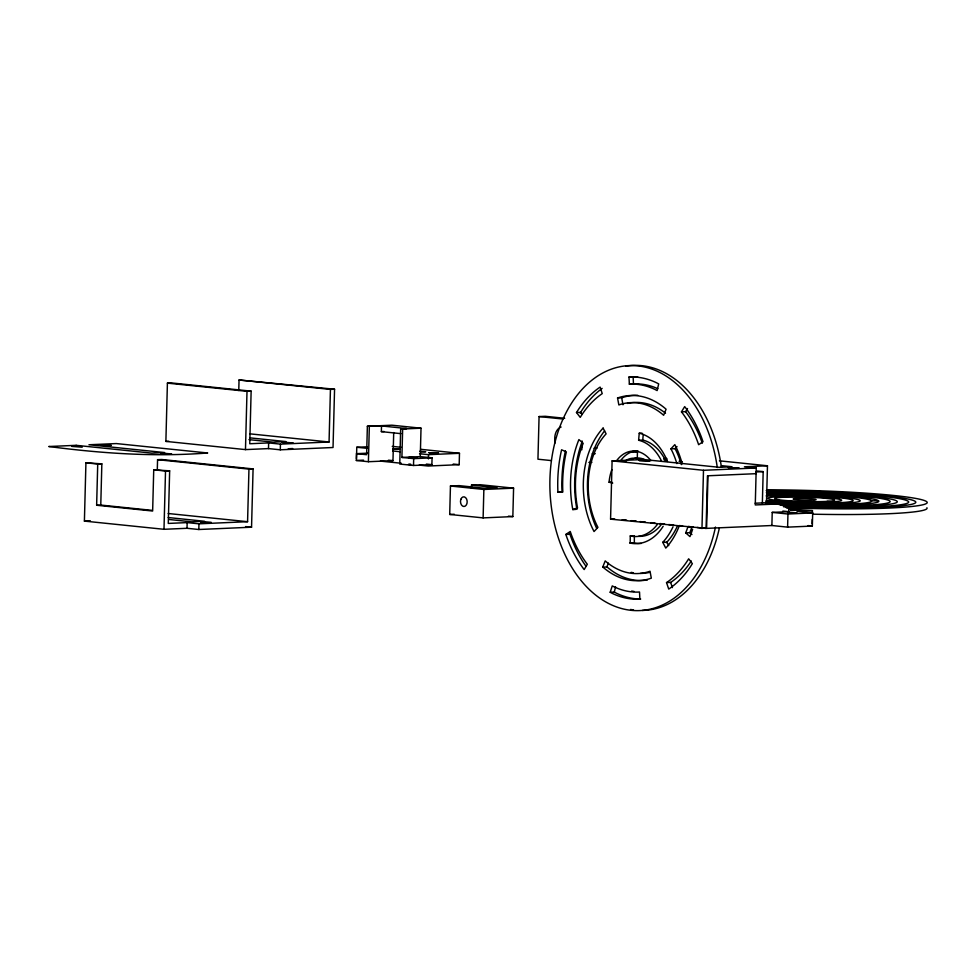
<?xml version="1.0" encoding="UTF-8"?>
<svg xmlns="http://www.w3.org/2000/svg" width="976" height="976" viewBox="0 0 976 976"><rect width="100%" height="100%" fill="white"/><g stroke="black" fill="none" stroke-linecap="round" stroke-linejoin="round"><path stroke-width="1.46" d="M157.282 470.2L157.563 459.684L161.687 459.501L253.077 468.919L251.552 527.199L198.811 529.504L187.014 528.284L163.992 529.297L84.4 521.099L85.925 462.819L101.846 463.856L100.772 505.068L152.232 510.375M157.563 459.684L248.953 469.102L247.575 521.696L198.958 523.819L187.16 522.599L168.275 523.429L169.653 470.835L153.732 469.81L152.646 511.021L96.636 505.251L97.722 464.027L85.925 462.819M239.047 379.993L334.561 389.229L333.036 447.508L280.283 449.814L268.498 448.594L245.476 449.607L165.883 441.396L167.408 383.129L171.532 382.946L251.137 391.144L249.758 443.738L268.644 442.909L280.441 444.129L329.058 441.994L330.437 389.412L239.047 379.993L238.766 390.51M163.992 529.297L165.517 471.018L153.732 469.81M187.014 528.284L187.16 522.599M198.811 529.504L198.958 523.819M245.476 449.607L247.001 391.327L167.408 383.129M268.498 448.594L268.644 442.909M280.283 449.814L280.441 444.129M393.706 432.563L392.974 460.648L368.403 461.721L356.338 460.477L356.521 453.657L368.074 453.157M356.472 458.635L356.777 447.264L367.098 446.813M367.366 426.268L381.506 425.939L406.663 428.537L400.672 428.793L399.757 464.051L413.507 465.467L431.892 464.661L432.063 457.842L420.278 456.622L421.022 428.196L391.925 425.194L367.366 426.268L366.622 454.694L356.521 453.657M368.403 461.721L369.331 426.475M400.929 433.649L381.36 431.624L381.506 425.939M432.063 457.842L413.69 458.635L401.905 457.427L402.649 429.001L400.672 428.793M413.507 465.467L413.69 458.635M428.403 458.915L428.513 454.657L419.546 453.73M471.506 485.096L480.18 484.718L513.583 488.159L512.839 516.585L483.12 517.89L449.704 514.45L450.448 486.011L459.123 485.633L484.669 488.268L497.052 487.732L471.506 485.096L471.432 488.134M419.241 465.101L428.208 466.028L459.184 464.674L459.476 453.303L420.619 449.302M483.12 517.89L483.864 489.464L450.448 486.011M564.677 418.289L545.255 416.288L539.069 416.569L537.947 459.208L551.391 460.587M581.818 449.802L582.05 440.908M756.083 473.677L707.466 475.8L706.087 528.394L610.573 519.159L612.098 460.879L643.587 459.513L719.251 467.309L732.049 466.748L721.459 465.65M637.267 458.927L637.45 451.815L632.973 451.351M701.964 528.577L703.489 470.298L612.098 460.879M812.374 513.547L812.447 510.631L796.965 511.302L812.691 512.925L812.337 526.064L787.608 527.138L771.882 525.515L706.6 528.37L707.978 475.788M766.489 503.128L767.465 465.772L744.444 466.784L756.229 467.992L755.265 504.946L778.641 503.933L788.852 507.74L788.742 511.668L772.223 512.388L771.882 525.515M762.354 503.189L763.183 471.64L757.181 471.018M787.608 527.138L787.949 514.01L772.223 512.388M812.105 523.758L812.215 519.378M612.733 483.083L609.085 482.242L609.183 481.034A37.064 25.547 87.5 0 1 611.867 469.602M663.168 526.259A55.608 38.308 87.5 0 1 630.203 543.095L630.252 535.934A48.471 33.404 87.5 0 0 657.324 524.49M661.484 460.928A48.471 33.404 87.5 0 0 638.621 440.249L639.231 433.234L641.988 433.112M641.208 543.449A55.608 38.308 87.5 0 1 634.327 542.912L634.376 535.751M665.608 460.745A48.471 33.404 87.5 0 0 642.745 440.066L643.233 434.454M610.183 592.273L612.257 585.905A104.078 71.712 87.5 0 0 637.157 592.115L639.524 592.005L639.866 599.13L637.779 599.227A111.203 76.628 87.5 0 1 612.159 593.323L610.183 592.273L614.307 592.09L616.283 593.14A111.203 76.628 87.5 0 0 640.683 599.057M614.307 592.09L615.551 586.759M602.778 566.983L605.218 560.895L606.56 562.066A85.546 58.938 87.5 0 0 648.515 571.753L650.016 571.228L651.309 578.158L649.565 578.756A92.671 63.855 87.5 0 1 602.948 567.141L607.072 566.958A92.671 63.855 87.5 0 0 644.184 580.391M606.913 566.8L608.377 563.152M692.606 529.236A92.671 63.855 87.5 0 1 691.203 533.36L689.959 536.605L685.677 532.859L686.433 530.956A85.546 58.938 87.5 0 0 687.824 527.028M685.677 532.859L689.8 532.676L690.569 530.785A85.546 58.938 87.5 0 0 691.96 526.845M681.455 411.848L684.676 406.614L685.567 407.748A111.203 76.628 87.5 0 1 701.646 437.797L703.025 441.725L698.621 444.702L698.182 443.36A104.078 71.712 87.5 0 0 682.907 413.739L681.455 411.848L685.579 411.665L687.031 413.556A104.078 71.712 87.5 0 1 702.317 443.177M685.579 411.665L687.519 408.529M582.099 414.41L580.22 417.374L576.499 412.519L578.512 409.371A111.203 76.628 87.5 0 1 599.105 387.789L600.142 387.106L602.229 393.621A104.078 71.712 87.5 0 0 582.099 414.41L580.635 412.348L576.499 412.519M580.171 413.068L582.635 409.188A111.203 76.628 87.5 0 1 602.143 388.387M679.113 526.259A74.139 51.081 87.5 0 1 666.608 547.207L665.766 548.085L662.765 542.327L664.302 540.606A67.002 46.165 87.5 0 0 673.037 526.772M666.376 542.717L668.438 540.423A67.002 46.165 87.5 0 0 677.161 526.589M676.868 463.6A67.002 46.165 87.5 0 0 672.122 451.168L670.939 448.826L674.819 444.653L675.465 445.873A74.139 51.081 87.5 0 1 682.175 463.868M670.939 448.826L675.063 448.643L677.002 446.557M666.523 582.599L668.231 581.44A104.078 71.712 87.5 0 0 687.995 559.895L688.653 558.809L692.362 563.652L690.361 566.812A111.203 76.628 87.5 0 1 669.768 588.394L668.731 589.077L666.523 582.599L670.658 582.416L672.366 581.257A104.078 71.712 87.5 0 0 691.313 560.968M565.836 534.458L570.24 531.481L571.533 535.165A104.078 71.712 87.5 0 0 587.308 564.25L584.185 569.569L583.306 568.435A111.203 76.628 87.5 0 1 567.227 538.386L565.836 534.458L569.972 534.275M617.552 398.001L617.747 397.927A92.671 63.855 87.5 0 1 664.51 407.858L666.083 409.212L663.643 415.288L662.301 414.117A85.546 58.938 87.5 0 0 620.346 404.43L618.857 404.955L617.552 398.001L621.883 397.744A92.671 63.855 87.5 0 1 637.743 395.304M572.802 509.57L577.548 507.91L577.133 505.727A85.546 58.938 87.5 0 1 582.428 445.215L583.197 443.324L578.914 439.578L578.414 440.81A92.671 63.855 87.5 0 0 572.522 508.142L572.802 509.57L575.547 509.448M292.69 448.521L288.249 448.765M629.349 384.154L629.91 384.117A104.078 71.712 87.5 0 1 654.884 389.412L657.129 390.583L658.69 383.91L656.702 382.86A111.203 76.628 87.5 0 0 631.082 376.943L628.995 377.053L629.349 384.154L634.046 383.934A104.078 71.712 87.5 0 1 657.848 388.692M767.892 501.42L772.589 501.152M836.676 497.492L841.373 497.223M557.93 492.27L562.847 492.002L562.737 489.879A104.078 71.712 87.5 0 1 565.885 453.925L566.348 451.937L561.59 449.765A111.203 76.628 87.5 0 0 557.906 491.941L562.03 491.758A111.203 76.628 87.5 0 1 565.433 450.851M642.342 610.451L646.759 610.207A122.61 84.485 87.5 0 0 700.975 573.559L703.879 568.862A122.61 84.485 87.5 0 0 719.336 528.101M628.995 377.053L635.217 376.773A111.203 76.628 87.5 0 1 637.682 376.785M247.001 391.327L251.137 391.144M330.437 389.412L334.561 389.229M402.649 429.001L421.022 428.196M381.36 431.624L384.117 431.502M165.883 441.396L168.872 441.274M638.621 440.249L642.745 440.066M97.722 464.027L101.846 463.856M428.513 454.657L459.476 453.303M594.079 448.228L597.092 448.106M401.905 457.427L420.278 456.622M356.338 460.477L363.56 460.16M165.517 471.018L169.653 470.835M592.249 453.791L595.262 453.657M629.91 452.144L637.45 451.815M248.953 469.102L253.077 468.919M663.875 458.622L666.876 458.488M588.882 462.453L591.907 462.331M620.602 461.075L626.653 460.806M703.489 470.298L756.229 467.992M755.924 471.957L763.183 471.64M609.085 482.242L611.83 482.12M96.636 505.251L100.772 505.068M483.864 489.464L513.583 488.159M84.4 521.099L90.39 520.83M449.704 514.45L454.218 514.242M755.156 503.226L766.843 502.713L778.641 503.933M788.571 508.789L812.447 510.631M610.573 519.159L614.697 518.976M787.949 514.01L812.691 512.925M630.252 535.934L632.997 535.812M629.63 542.949L633.766 542.766M662.765 542.327L666.889 542.144L668.694 545.596M410.701 464.173L408.48 464.381L410.518 464.71M393.035 448.594L400.197 449.106L392.828 449.204M419.765 451.229L425.743 451.729L420.778 451.949M871.458 500.761L878.571 500.908M776.847 496.808L782.179 497.296M827.087 501.359L832.43 501.847M766.05 501.249L768.515 501.481A55.608 4.075 1.5 0 0 846.338 503.104A55.608 4.075 1.5 0 0 842.007 497.284L839.47 497.065A55.608 4.075 1.5 0 0 766.392 495.369M539.069 416.569L562.957 419.021M719.397 460.818L767.465 465.772M663.948 459.733L666.974 460.038M679.076 461.282L682.102 461.599M392.23 446.374L401.197 447.301M249.649 433.82L329.058 441.994M356.777 447.264L367.232 448.338M392.645 450.961L400.111 451.729M249.661 437.834L285.98 441.579L273.182 442.14L248.965 439.639M453.206 464.051L459.184 464.674M388.448 460.184L392.974 460.648M426.378 464.088L431.892 464.661M380.384 461.099L401.307 463.258M785.9 507.435L788.852 507.74M782.85 511.058L788.742 511.668M808.055 525.613L812.337 526.064M622.712 519.732L625.701 520.037M631.692 520.659L636.193 521.123M642.184 521.733L645.185 522.05M651.175 522.66L654.164 522.977M660.166 523.587L664.656 524.051M670.646 524.673L673.647 524.978M679.638 525.6L682.639 525.905M688.629 526.528L693.119 526.979M703.611 528.065L706.6 528.37M622.188 519.757L626.69 520.22M631.179 520.684L635.669 521.147M640.171 521.599L644.66 522.062M650.65 522.685L655.152 523.148M659.642 523.612L664.144 524.075M668.633 524.539L673.123 525.003M679.125 525.613L682.114 525.93M688.117 526.54L692.606 527.003M697.096 527.467L706.087 528.394M508.484 516.133L512.839 516.585M168.177 513.51L247.575 521.696M168.177 517.524L204.496 521.269L191.699 521.831L168.994 519.488M245.562 526.576L251.552 527.199M639.231 433.234L639.805 433.356A55.608 38.308 87.5 0 1 667.474 461.465M689.8 532.676L691.947 534.555M675.063 448.643L676.258 450.997A67.002 46.165 87.5 0 1 681.333 464.613M569.642 533.36L571.35 538.203A111.203 76.628 87.5 0 0 586.064 566.373M670.658 582.416L672.415 587.601M576.926 509.387L576.657 507.971A92.671 63.855 87.5 0 1 582.038 441.969M621.675 397.818L622.981 404.772M633.131 376.87L633.473 383.983M555.259 442.86A12.261 8.442 87.5 0 1 561.102 427.024M926.895 507.752A122.61 8.979 1.5 0 1 813.154 514.193M786.424 507.74A122.61 8.979 1.5 0 0 925.638 503.909L926.492 503.457A122.61 8.979 1.5 0 0 903.971 496.65L900.079 496.174A122.61 8.979 1.5 0 0 824.11 490.965L817.742 490.733A122.61 8.979 1.5 0 0 767.051 489.793M766.343 496.15A48.471 3.55 1.5 0 1 837.42 497.565A48.471 3.55 1.5 0 1 837.432 502.799A48.471 3.55 1.5 0 1 766.355 500.505M765.843 502.323A67.002 4.904 1.5 0 0 807.896 504.311L811.715 504.397A67.002 4.904 1.5 0 0 871.605 500.969L871.422 500.688A67.002 4.904 1.5 0 0 833.541 495.649A67.002 4.904 1.5 0 0 766.758 494.295M771.54 503.323A74.139 5.429 1.5 0 0 806.774 504.812L810.812 504.897A74.139 5.429 1.5 0 0 878.681 501.017L878.388 500.725A74.139 5.429 1.5 0 0 767.185 493.661M767.966 503.091A74.139 5.429 1.5 0 1 765.648 502.933M766.331 492.721A85.546 6.271 1.5 0 1 889.868 501.042A85.546 6.271 1.5 0 1 779.08 504.641M766.758 492.148A92.671 6.783 1.5 0 1 896.956 501.176A92.671 6.783 1.5 0 1 781.044 505.275M766.929 491.233A104.078 7.625 1.5 0 1 908.266 501.359A104.078 7.625 1.5 0 1 784.509 506.288M766.197 490.684A111.203 8.15 1.5 0 1 915.427 501.554A111.203 8.15 1.5 0 1 783.557 506.776M715.469 527.064A122.61 84.485 87.5 0 1 583.258 583.136A122.61 84.485 87.5 0 1 589.419 382.238A122.61 84.485 87.5 0 1 717.287 467.528M633.497 609.927A122.61 84.485 87.5 0 1 630.545 609.451M625.97 366.183A122.61 84.485 87.5 0 1 721.423 467.345M631.899 459.281A29.939 20.63 87.5 0 1 633.278 458.744M634.693 458.342A29.939 20.63 87.5 0 1 644.66 459.635M621.114 460.001A37.064 25.547 87.5 0 1 637.962 450.863M661.46 524.307A48.471 33.404 87.5 0 1 638.572 536.336M596.714 528.443A74.139 51.081 87.5 0 1 604.62 430.892M633.229 572.753A85.546 58.938 87.5 0 1 631.179 572.339M627.495 403.442A85.546 58.938 87.5 0 1 665.522 413.202M649.626 572.375A85.546 58.938 87.5 0 1 640.427 573.412M647.381 580.025A92.671 63.855 87.5 0 1 645.258 580.293M634.071 591.456A104.078 71.712 87.5 0 1 631.667 591.066M616.991 460.184A37.064 25.547 87.5 0 1 650.992 460.672M625.116 460.953A29.939 20.63 87.5 0 1 640.537 459.818M603.095 428.086L601.192 430.221A74.139 51.081 87.5 0 0 592.578 528.626L594.042 531.542L597.934 527.357L596.739 525.003A67.002 46.165 87.5 0 1 604.559 435.577L606.108 433.856L603.095 428.086M728.23 467.602L738.917 467.955L728.23 467.602M100.601 445.093L111.264 445.459L100.601 445.093M71.785 446.337L82.326 446.74L71.785 446.337M408.822 457.488L417.179 457.805L408.822 457.488M429.025 452.693L438.517 453.047L429.025 452.693M790.255 509.777L798.636 510.094L790.255 509.777M788.352 512.461L796.733 512.778L788.352 512.461M639.243 460.513L649.784 460.94L639.243 460.513M160.991 453.376L171.483 453.828L160.991 453.376M282.345 442.396L292.837 442.836L282.345 442.396M200.861 522.087L211.353 522.538L200.861 522.087M777.652 496.76L776.042 496.857A37.064 2.721 1.5 0 0 797.721 501.81A37.064 2.721 1.5 0 0 839.885 499.407A37.064 2.721 1.5 0 0 777.652 496.76M813.691 500.066L812.496 500.139A11.407 0.83 1.5 0 1 793.708 499.285A11.407 0.83 1.5 0 1 806.688 498.553A11.407 0.83 1.5 0 1 813.691 500.066M76.152 445.324L48.8 446.52C101.626 453.413 154.55 457.097 207.693 452.986L116.315 443.568L88.95 444.763L164.627 452.559L151.817 453.12L76.152 445.324M789.047 500.798A29.939 2.196 1.5 0 0 834.553 500.163A29.939 2.196 1.5 0 0 790.304 497.028A29.939 2.196 1.5 0 0 789.047 500.798M460.855 499.309A4.843 3.343 87.5 0 0 464.003 506.495A4.843 3.343 87.5 0 0 466.638 499.151A4.843 3.343 87.5 0 0 460.855 499.309"/></g></svg>
